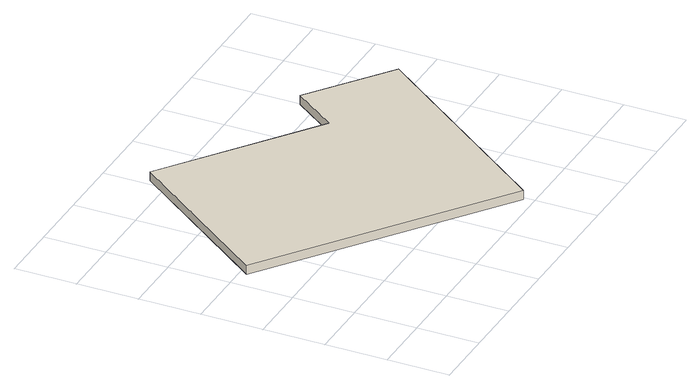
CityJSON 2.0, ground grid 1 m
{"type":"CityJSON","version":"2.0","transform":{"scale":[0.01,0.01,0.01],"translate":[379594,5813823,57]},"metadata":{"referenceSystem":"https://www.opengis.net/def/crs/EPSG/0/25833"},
"CityObjects":{
"building1":{"type":"Building","attributes":{"Gemeindeschluessel":"11000006","BezugspunktDach":"2200","function":"31001_2420","measuredHeight":0.145,"storeysAboveGround":1},"address":[{"country":"Germany","locality":"Berlin","thoroughfareNumber":"8003","thoroughfareName":"Kronprinzessinnenweg"}],"geometry":[{"type":"Solid","lod":"1","boundaries":[[[[0,1,2,3,4,5]],[[6,7,8,9,10,11]],[[6,11,5,4]],[[7,6,4,3]],[[8,7,3,2]],[[9,8,2,1]],[[10,9,1,0]],[[11,10,0,5]]]]}]}
},
"vertices":[
[396,17,18],[629,329,18],[500,426,18],[447,354,18],[211,530,18],[32,289,18],[211,530,3],[447,354,3],[500,426,3],[629,329,3],[396,17,3],[32,289,3]
]}
